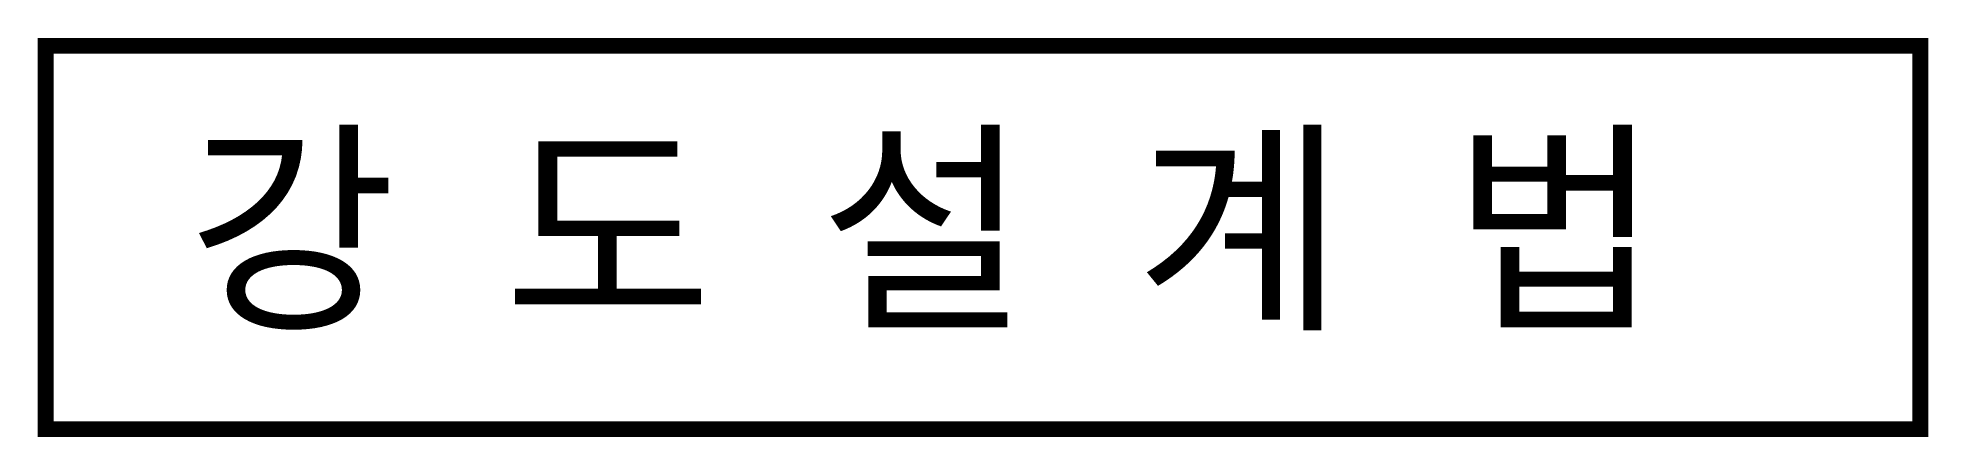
# Model space of a CAD drawing. Extents: x 79929.2 to 80000.3, y 58838.3 to 58853.3.
import ezdxf

# ---------------------------------------------------------------- set-up
doc = ezdxf.new("R2010")
doc.units = 0
doc.header["$LTSCALE"] = 1000
doc.header["$MEASUREMENT"] = 0
doc.layers.get('0').update_dxf_attribs({"linetype": 'CONTINUOUS'})
doc.styles.add('천일', font='GulimChe.ttf')

msp = doc.modelspace()

# ---------------------------------------------------------------- linework, layer by layer
at = {"const_width": 0.6}
msp.add_lwpolyline([(80000, 58853.035), (79929.543, 58853.035), (79929.543, 58838.642), (80000, 58838.642)], close=True, dxfattribs=at)

# ---------------------------------------------------------------- texts
at = {"insert": (79934.868, 58849.274), "char_height": 6.25, "width": 166.66667, "attachment_point": 1, "style": '천일'}
msp.add_mtext('강 도 설 계 법', dxfattribs=at)

doc.saveas('drawing.dxf')
